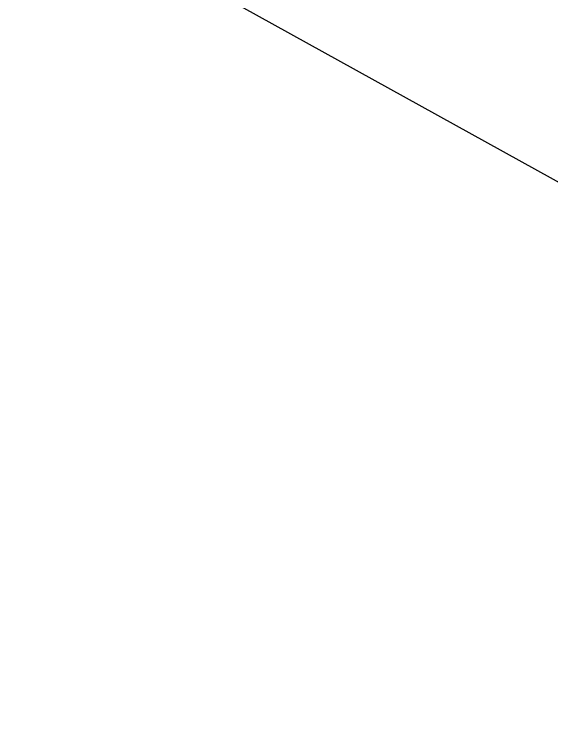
# Model space of a CAD drawing. Header units: millimetres. Extents: x -21000 to 567700, y 435000 to 850800.
# Drawn here: x 284085 to 288190, y 587122 to 592495 of the extents above; entities that cross this region are included whole.
import ezdxf
from ezdxf.xclip import XClip

# ---------------------------------------------------------------- set-up
doc = ezdxf.new("R2010")
doc.units = ezdxf.units.MM
doc.header["$LTSCALE"] = 700
doc.header["$XCLIPFRAME"] = 2
doc.linetypes.add('AB_Pbase$0$주차장기둥$0$CEN', pattern=[62, 60, -1, 0, -1])
doc.layers.get('0').update_dxf_attribs({"color": 2})
doc.layers.add('AB_Pbase$0$주차장기둥$0$CEN_P', color=244, linetype='AB_Pbase$0$주차장기둥$0$CEN')

# ---------------------------------------------------------------- blocks, each defined once
blk = doc.blocks.new('AB_Pbase$0$주차장기둥$0$cen 2bl 지하')
at = {"layer": 'AB_Pbase$0$주차장기둥$0$CEN_P', "color": 5}
blk.add_line((-127185.7, 85083), (119274.2, 85083), dxfattribs=at)
blk = doc.blocks.new('AB_Pbase$0$주차장기둥')
at = {"rotation": 1.99999810188403}
blk.add_blockref('AB_Pbase$0$주차장기둥$0$cen 2bl 지하', (36991.8, -11666.7), dxfattribs=at)
blk = doc.blocks.new('AB_Pbase')
at = {"rotation": 329.0000000345588}
blk.add_blockref('AB_Pbase$0$주차장기둥', (231892.5, 539971.5), dxfattribs=at)

msp = doc.modelspace()

# ---------------------------------------------------------------- block references
ref = msp.add_blockref('AB_Pbase', (0, 0))
XClip(ref).set_block_clipping_path([(-0.000000015, 445500.0000000148), (493845.7187941075, 839949.3912975936)])

doc.saveas('drawing.dxf')
